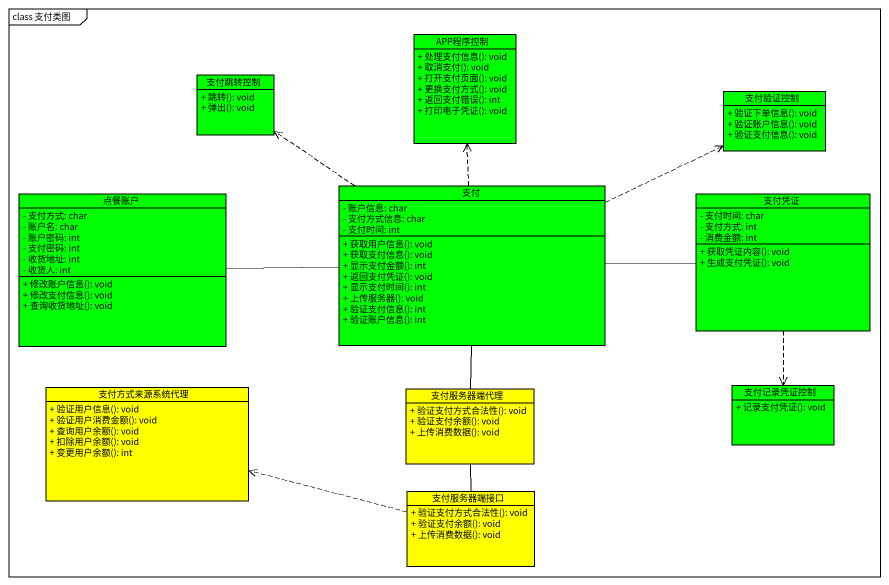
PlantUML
@startuml
mainframe class 支付类图
hide circle
hide empty members
skinparam classAttributeIconSize 0
class APP程序控制 #00FF00 {
  + 处理支付信息(): void
  + 取消支付(): void
  + 打开支付页面(): void
  + 更换支付方式(): void
  + 返回支付错误(): int
  + 打印电子凭证(): void
}
class 支付跳转控制 #00FF00 {
  + 跳转(): void
  + 弹出(): void
}
class 支付验证控制 #00FF00 {
  + 验证下单信息(): void
  + 验证账户信息(): void
  + 验证支付信息(): void
}
class 点餐账户 #00FF00 {
  - 支付方式: char
  - 账户名: char
  - 账户密码: int
  - 支付密码: int
  - 收货地址: int
  - 收货人: int
  + 修改账户信息(): void
  + 修改支付信息(): void
  + 查询收货地址(): void
}
class 支付 #00FF00 {
  - 账户信息: char
  - 支付方式信息: char
  - 支付时间: int
  + 获取用户信息(): void
  + 获取支付信息(): void
  + 显示支付金额(): int
  + 返回支付凭证(): void
  + 显示支付时间(): int
  + 上传服务器(): void
  + 验证支付信息(): int
  + 验证账户信息(): int
}
class 支付凭证 #00FF00 {
  - 支付时间: char
  - 支付方式: int
  - 消费金额: int
  + 获取凭证内容(): void
  + 生成支付凭证(): void
}
class 支付方式来源系统代理 #FFFF00 {
  + 验证用户信息(): void
  + 验证用户消费金额(): void
  + 查询用户余额(): void
  + 扣除用户余额(): void
  + 变更用户余额(): int
}
class 支付服务器端代理 #FFFF00 {
  + 验证支付方式合法性(): void
  + 验证支付余额(): void
  + 上传消费数据(): void
}
class 支付记录凭证控制 #00FF00 {
  + 记录支付凭证(): void
}
class 支付服务器端接口 #FFFF00 {
  + 验证支付方式合法性(): void
  + 验证支付余额(): void
  + 上传消费数据(): void
}
支付 .up.> APP程序控制
支付 .up.> 支付跳转控制
支付 .right.> 支付验证控制
支付 -left- 点餐账户
支付 -- 支付服务器端代理
支付凭证 -left- 支付
支付凭证 ..> 支付记录凭证控制
支付服务器端代理 -- 支付服务器端接口
支付服务器端接口 .left.> 支付方式来源系统代理
@enduml
